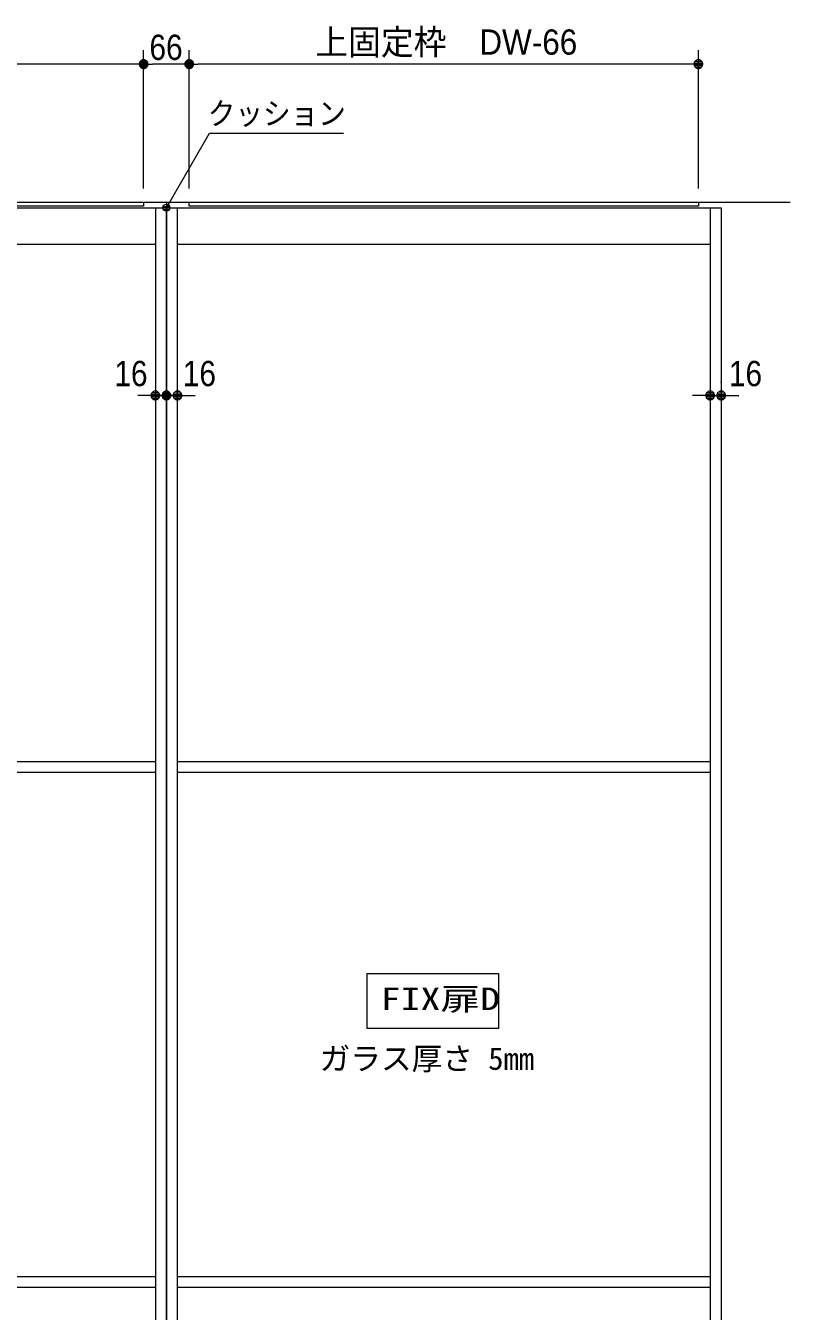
# Model space of a CAD drawing. Units: millimetres, scale not verified. Extents: x -6062 to 6062, y -3045 to 3045.
# Drawn here: x -2910 to -1804, y -1256 to 606 of the extents above; entities that cross this region are included whole.
import ezdxf
from ezdxf.enums import TextEntityAlignment as Align

# ---------------------------------------------------------------- set-up
doc = ezdxf.new("R2010")
doc.units = ezdxf.units.MM
doc.header["$LTSCALE"] = 20
for name, color, linetype, lineweight in [('0-1_3一般', 7, 'Continuous', 9), ('0-2_2寸法-3', 7, 'Continuous', 9), ('0-3_2寸法-2', 7, 'Continuous', 9), ('0-4_0', 7, 'Continuous', 9), ('0-5_2寸法-1', 7, 'Continuous', 9)]:
    doc.layers.add(name, color=color, linetype=linetype, lineweight=lineweight)
doc.styles.add('ＭＳ ゴシック', font='')
doc.styles.add('ＭＳ Ｐゴシック', font='')
doc.styles.get('ＭＳ ゴシック').set_extended_font_data('MS Gothic')
doc.styles.get('ＭＳ Ｐゴシック').set_extended_font_data('MS PGothic')

# ---------------------------------------------------------------- blocks, each defined once
blk = doc.blocks.new('_Dot')
at = {"layer": '0-4_0'}
for p, q in [((-10, 0), (-20, 0)), ((9.78, 2), (-9.78, 2)), ((7.99, 6), (-7.99, 6)), ((9.16, -3.98), (-9.16, -3.98)), ((6, -7.98), (-6, -7.98))]:
    blk.add_line(p, q, dxfattribs=at)
for points in [[(10, 0), (9.92, 1.25), (9.69, 2.49), (9.3, 3.68), (8.76, 4.82), (8.09, 5.88), (7.29, 6.85), (6.37, 7.71), (5.36, 8.44), (4.26, 9.05), (3.09, 9.51), (1.87, 9.82), (0.63, 9.98), (-0.63, 9.98), (-1.87, 9.82), (-3.09, 9.51), (-4.26, 9.05), (-5.36, 8.44), (-6.37, 7.71), (-7.29, 6.85), (-8.09, 5.88), (-8.76, 4.82), (-9.3, 3.68), (-9.69, 2.49), (-9.92, 1.25), (-10, 0), (0, 0)], [(-10, 0), (-9.92, -1.25), (-9.69, -2.49), (-9.3, -3.68), (-8.76, -4.82), (-8.09, -5.88), (-7.29, -6.85), (-6.37, -7.71), (-5.36, -8.44), (-4.26, -9.05), (-3.09, -9.51), (-1.87, -9.82), (-0.63, -9.98), (0.63, -9.98), (1.87, -9.82), (3.09, -9.51), (4.26, -9.05), (5.36, -8.44), (6.37, -7.71), (7.29, -6.85), (8.09, -5.88), (8.76, -4.82), (9.3, -3.68), (9.69, -2.49), (9.92, -1.25), (10, 0), (0, 0)]]:
    blk.add_lwpolyline(points, close=True, dxfattribs=at)
blk = doc.blocks.new('グループ-48')
at = {"layer": '0-1_3一般'}
for p, q in [((-18700, 6840), (-18700, -40000)), ((-18380, 6840), (-18380, -40000)), ((-34120, 5780), (-18700, 5780))]:
    blk.add_line(p, q, dxfattribs=at)
blk.add_lwpolyline([(-34440, -40000), (-34440, 6840), (-18380, 6840)], dxfattribs=at)
blk = doc.blocks.new('グループ-49')
at = {"layer": '0-1_3一般'}
for p, q in [((-33780, 7000), (-19040, 7000)), ((-33780, 6880), (-33780, 7000)), ((-19040, 6880), (-33780, 6880)), ((-19040, 7000), (-19040, 6880))]:
    blk.add_line(p, q, dxfattribs=at)
blk = doc.blocks.new('グループ-51')
at = {"layer": '0-1_3一般'}
for p, q in [((-18380, 6840), (-2320, 6840)), ((-18380, -40000), (-18380, 6840)), ((-18060, -40000), (-18060, 6840)), ((-2640, 6840), (-2640, -40000)), ((-2320, 6840), (-2320, -40000)), ((-18060, 5780), (-2640, 5780))]:
    blk.add_line(p, q, dxfattribs=at)
blk = doc.blocks.new('グループ-52')
at = {"layer": '0-1_3一般'}
blk.add_lwpolyline([(-2980, 7000), (-2980, 6880), (-17720, 6880), (-17720, 7000)], close=True, dxfattribs=at)
blk = doc.blocks.new('グループ-54')
at = {"layer": '0-1_3一般'}
for p, q in [((-52500, 7000), (-320, 7000)), ((-18380, 7000), (-18380, -40000))]:
    blk.add_line(p, q, dxfattribs=at)
blk = doc.blocks.new('グループ-55')
at = {"layer": '0-1_3一般'}
for p, q in [((-34120, -9200), (-18700, -9200)), ((-18060, -9200), (-2640, -9200)), ((-18700, -9520), (-34120, -9520)), ((-2640, -9520), (-18060, -9520)), ((-34120, -24120), (-18700, -24120)), ((-18060, -24120), (-2640, -24120)), ((-18700, -24440), (-34120, -24440)), ((-2640, -24440), (-18060, -24440))]:
    blk.add_line(p, q, dxfattribs=at)
for name in ['グループ-54', 'グループ-48', 'グループ-49', 'グループ-51', 'グループ-52']:
    blk.add_blockref(name, (0, 0), dxfattribs=at)

msp = doc.modelspace()

# ---------------------------------------------------------------- linework, layer by layer
at = {"layer": '0-2_2寸法-3'}
for p, q in [((-2701.6, 342.99), (-2711.4, 342.99)), ((-2702.5, 338.99), (-2710.5, 338.99)), ((-2706.31, 346.99), (-2706.69, 346.99)), ((-2706.31, 346.99), (-2706.69, 346.99))]:
    msp.add_line(p, q, dxfattribs=at)
msp.add_lwpolyline([(-2706.5, 342), (-2644.15, 450), (-2450.06, 450)], dxfattribs=at)
msp.add_lwpolyline([(-2416, -767), (-2226, -767), (-2226, -847), (-2416, -847)], close=True, dxfattribs=at)
msp.add_circle((-2706.5, 342), 5.01, dxfattribs=at)
msp.add_circle((-2706.5, 342), 5.01, dxfattribs=at)
at = {"layer": '0-3_2寸法-2'}
for p, q in [((-2722.5, 90), (-2722.3, 90)), ((-2706.5, 89), (-2706.5, 90)), ((-2706.5, 89), (-2706.5, 90)), ((-2690.5, 90), (-2690.3, 90)), ((-1919.5, 90), (-1919.3, 90)), ((-1903.5, 89), (-1903.5, 90)), ((-2735.21, 70), (-2747.92, 70)), ((-2719.21, 70), (-2731.92, 70)), ((-2722.5, 70), (-2706.5, 70)), ((-2690.5, 70), (-2706.5, 70)), ((-2693.79, 70), (-2681.08, 70)), ((-2677.79, 70), (-2665.08, 70)), ((-1932.21, 70), (-1944.92, 70)), ((-1919.5, 70), (-1903.5, 70)), ((-1890.79, 70), (-1878.08, 70))]:
    msp.add_line(p, q, dxfattribs=at)
at = {"layer": '0-5_2寸法-1'}
for p, q in [((-2739.5, 370), (-2739.5, 570)), ((-2739.5, 370), (-2739.5, 570)), ((-2673.5, 370), (-2673.5, 570)), ((-2673.5, 370), (-2673.5, 570)), ((-1936.5, 370), (-1936.5, 570)), ((-2752.21, 550), (-3463.79, 550)), ((-2686.21, 550), (-2726.79, 550)), ((-1949.21, 550), (-2660.79, 550))]:
    msp.add_line(p, q, dxfattribs=at)

# ---------------------------------------------------------------- block references
at = {"layer": '0-1_3一般', "xscale": 0.05, "yscale": 0.05}
msp.add_blockref('グループ-55', (-1787.5, 0), dxfattribs=at)
at = {"layer": '0-3_2寸法-2', "xscale": 0.6356201, "yscale": 0.6356201}
for p in [(-2722.5, 70), (-2706.5, 70), (-1919.5, 70)]:
    msp.add_blockref('_Dot', p, dxfattribs=at)
at = {"layer": '0-3_2寸法-2', "xscale": 0.6356201, "yscale": 0.6356201, "rotation": 180}
for p in [(-2706.5, 70), (-2690.5, 70), (-1903.5, 70)]:
    msp.add_blockref('_Dot', p, dxfattribs=at)
at = {"layer": '0-5_2寸法-1', "xscale": 0.6356201, "yscale": 0.6356201}
for p in [(-2739.5, 550), (-2673.5, 550), (-1936.5, 550)]:
    msp.add_blockref('_Dot', p, dxfattribs=at)
at = {"layer": '0-5_2寸法-1', "xscale": 0.6356201, "yscale": 0.6356201, "rotation": 180}
for p in [(-2739.5, 550), (-2673.5, 550)]:
    msp.add_blockref('_Dot', p, dxfattribs=at)

# ---------------------------------------------------------------- texts
at = {"layer": '0-2_2寸法-3', "style": 'ＭＳ ゴシック'}
for s, width, p in [('クッション', 0.9, (-2646.65, 452.39)), ('FIX扉D', 1.3, (-2396.33, -829.87))]:
    msp.add_text(s, height=32.55, dxfattribs=dict(at, width=width)).set_placement(p, align=Align.BOTTOM_LEFT)
msp.add_text('ガラス厚さ 5mm', height=32.55, dxfattribs=at).set_placement((-2484.79, -916.45), align=Align.BOTTOM_LEFT)
at = {"layer": '0-3_2寸法-2', "style": 'ＭＳ Ｐゴシック', "width": 0.9}
for p in [(-2781.83, 72.48), (-2682.82, 72.48), (-1892.33, 72.48)]:
    msp.add_text('16', height=36.66, dxfattribs=at).set_placement(p, align=Align.BOTTOM_LEFT)
at = {"layer": '0-5_2寸法-1', "style": 'ＭＳ Ｐゴシック'}
for s, width, p in [('上固定枠\u3000DW-66', 0.95, (-2491.08, 552.53)), ('66', 0.9, (-2731.09, 544.94))]:
    msp.add_text(s, height=36.66, dxfattribs=dict(at, width=width)).set_placement(p, align=Align.BOTTOM_LEFT)

doc.saveas('drawing.dxf')
